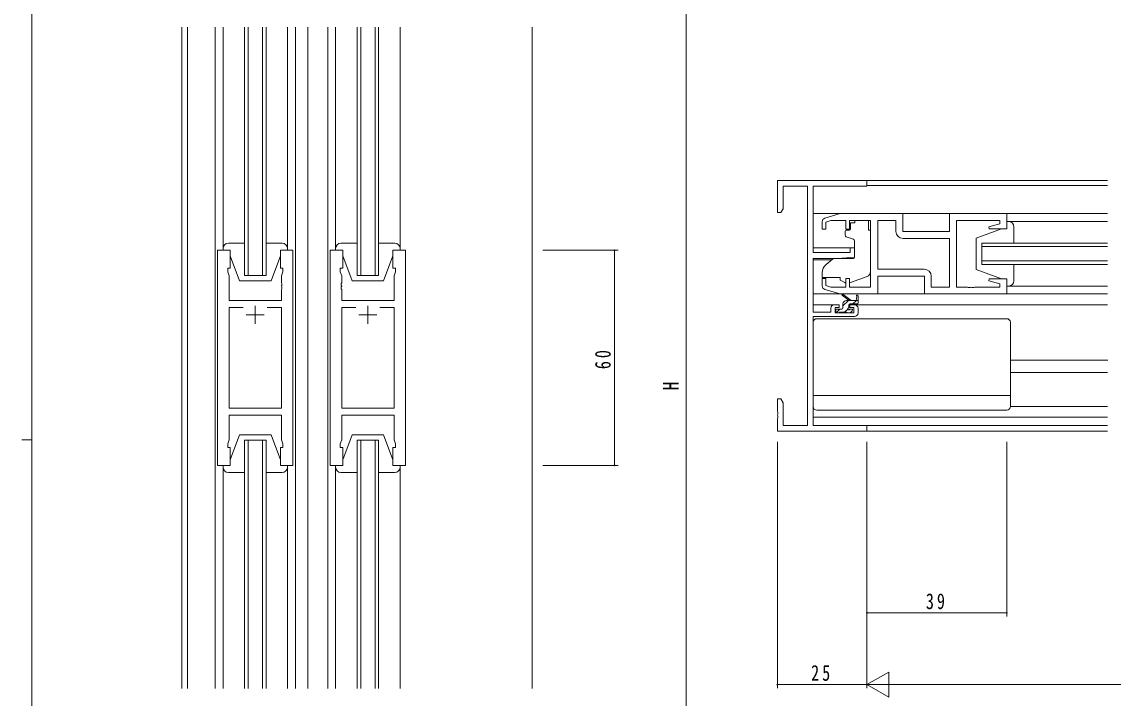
# Model space of a CAD drawing. Units: millimetres on the paper. Extents: x -397 to 397, y -282 to 282.
# Drawn here: x -396.7 to -92.3, y -55.3 to 133.4 of the extents above; entities that cross this region are included whole.
import ezdxf
from ezdxf.enums import TextEntityAlignment as Align

# ---------------------------------------------------------------- set-up
doc = ezdxf.new("R2010")
doc.units = ezdxf.units.MM
for name, color, linetype, lineweight in [('0-1_YKK_ZWAK', 7, 'Continuous', 18), ('0-3_YKK_11', 7, 'Continuous', 18), ('0-4_YKK_12', 2, 'Continuous', 18), ('0-5_YKK_13', 4, 'Continuous', 18), ('0-7_YKK_D', 6, 'Continuous', 18)]:
    doc.layers.add(name, color=color, linetype=linetype, lineweight=lineweight)
doc.styles.add('ＭＳ ゴシック', font='')
doc.styles.get('ＭＳ ゴシック').set_extended_font_data('MS Gothic')

msp = doc.modelspace()

# ---------------------------------------------------------------- linework, layer by layer
at = {"layer": '0-1_YKK_ZWAK'}
for p, q in [((-393.908, -245.7), (-393.908, 279.3)), ((-396.708, 16.8), (-393.908, 16.8))]:
    msp.add_line(p, q, dxfattribs=at)
at = {"layer": '0-3_YKK_11'}
for p, q in [((-185.963, 89.192), (-185.963, 80.192)), ((-160.963, 89.192), (-185.963, 89.192)), ((-160.963, 87.562), (-160.963, 89.192)), ((-184.333, 87.562), (-177.593, 87.562)), ((-184.333, 81.283), (-184.333, 87.562)), ((-177.593, 87.562), (-177.593, 20.822)), ((-175.963, 87.562), (-160.963, 87.562)), ((-175.963, 69.092), (-175.963, 87.562)), ((-185.963, 80.192), (-184.963, 80.192)), ((-184.963, 80.192), (-184.333, 81.283)), ((-172.751, 78.605), (-168.463, 79.892)), ((-168.463, 79.892), (-150.963, 79.892)), ((-150.963, 79.892), (-150.963, 74.892)), ((-137.963, 79.892), (-121.963, 79.892)), ((-137.963, 74.892), (-137.963, 79.892)), ((-121.963, 79.892), (-121.963, 75.692)), ((-173.463, 75.592), (-173.463, 77.648)), ((-171.068, 77.962), (-172.463, 77.543)), ((-172.463, 77.543), (-172.463, 75.592)), ((-166.863, 77.962), (-171.068, 77.962)), ((-166.863, 75.592), (-166.863, 77.962)), ((-165.863, 77.962), (-165.863, 75.592)), ((-159.963, 77.962), (-165.863, 77.962)), ((-159.963, 59.422), (-159.963, 77.962)), ((-157.963, 64.422), (-157.963, 77.962)), ((-157.963, 77.962), (-152.893, 77.962)), ((-157.963, 64.422), (-157.963, 77.962)), ((-152.893, 77.962), (-152.893, 74.962)), ((-135.963, 77.962), (-135.963, 59.422)), ((-123.893, 77.962), (-135.963, 77.962)), ((-126.992, 76.214), (-123.893, 77.044)), ((-126.924, 75.692), (-126.992, 76.214)), ((-123.893, 77.044), (-123.893, 77.962)), ((-172.463, 75.592), (-173.463, 75.592)), ((-165.863, 75.592), (-166.863, 75.592)), ((-150.963, 74.892), (-137.963, 74.892)), ((-121.963, 75.692), (-126.924, 75.692)), ((-165.663, 70.392), (-165.663, 69.092)), ((-164.463, 70.392), (-165.663, 70.392)), ((-164.463, 67.785), (-164.463, 70.392)), ((-150.893, 72.962), (-137.963, 72.962)), ((-137.963, 72.962), (-137.963, 59.422)), ((-342.085, 69.669), (-338.585, 69.669)), ((-342.085, 9.669), (-342.085, 69.669)), ((-338.585, 69.669), (-338.585, 64.669)), ((-324.585, 69.669), (-321.085, 69.669)), ((-324.585, 64.669), (-324.585, 69.669)), ((-321.085, 69.669), (-321.085, 9.669)), ((-307.185, 69.669), (-310.685, 69.669)), ((-310.685, 69.669), (-310.685, 9.669)), ((-307.185, 64.669), (-307.185, 69.669)), ((-293.185, 69.669), (-293.185, 64.669)), ((-289.685, 69.669), (-293.185, 69.669)), ((-289.685, 9.669), (-289.685, 69.669)), ((-165.663, 69.092), (-175.963, 69.092)), ((-175.963, 67.392), (-168.963, 67.392)), ((-175.963, 52.392), (-175.963, 67.392)), ((-168.963, 67.392), (-164.463, 67.785)), ((-339.285, 64.669), (-339.285, 63.669)), ((-338.585, 64.669), (-339.285, 64.669)), ((-323.885, 64.669), (-324.585, 64.669)), ((-323.885, 63.669), (-323.885, 64.669)), ((-307.885, 64.669), (-307.185, 64.669)), ((-307.885, 63.669), (-307.885, 64.669)), ((-293.185, 64.669), (-292.485, 64.669)), ((-292.485, 64.669), (-292.485, 63.669)), ((-145.033, 64.422), (-157.963, 64.422)), ((-339.285, 63.669), (-338.885, 62.57)), ((-338.885, 62.57), (-338.885, 55.669)), ((-324.285, 62.57), (-323.885, 63.669)), ((-324.285, 60.627), (-324.285, 62.57)), ((-307.485, 62.57), (-307.885, 63.669)), ((-307.485, 60.627), (-307.485, 62.57)), ((-292.485, 63.669), (-292.885, 62.57)), ((-292.885, 62.57), (-292.885, 55.669)), ((-173.463, 61.792), (-172.463, 61.792)), ((-173.463, 59.736), (-173.463, 61.792)), ((-172.463, 61.792), (-172.463, 59.84)), ((-166.863, 61.792), (-165.863, 61.792)), ((-166.863, 59.422), (-166.863, 61.792)), ((-165.863, 61.792), (-165.863, 59.422)), ((-157.963, 62.492), (-157.963, 57.492)), ((-144.963, 62.492), (-157.963, 62.492)), ((-144.963, 57.492), (-144.963, 62.492)), ((-143.033, 59.422), (-143.033, 62.422)), ((-126.992, 61.169), (-126.924, 61.692)), ((-123.893, 60.339), (-126.992, 61.169)), ((-126.924, 61.692), (-121.963, 61.692)), ((-121.963, 61.692), (-121.963, 57.492)), ((-324.165, 60.444), (-324.285, 60.627)), ((-324.285, 59.711), (-324.165, 59.894)), ((-324.285, 59.627), (-324.285, 59.711)), ((-324.165, 59.444), (-324.285, 59.627)), ((-324.285, 58.711), (-324.165, 58.894)), ((-324.285, 55.669), (-324.285, 58.711)), ((-324.165, 59.894), (-324.165, 60.444)), ((-324.165, 58.894), (-324.165, 59.444)), ((-307.605, 60.444), (-307.485, 60.627)), ((-307.605, 59.894), (-307.605, 60.444)), ((-307.485, 59.711), (-307.605, 59.894)), ((-307.605, 59.444), (-307.485, 59.627)), ((-307.605, 58.894), (-307.605, 59.444)), ((-307.485, 58.711), (-307.605, 58.894)), ((-307.485, 59.627), (-307.485, 59.711)), ((-307.485, 55.669), (-307.485, 58.711)), ((-168.463, 57.492), (-172.751, 58.778)), ((-172.463, 59.84), (-171.068, 59.422)), ((-171.068, 59.422), (-166.863, 59.422)), ((-165.863, 59.422), (-159.963, 59.422)), ((-137.963, 59.422), (-143.033, 59.422)), ((-135.963, 59.422), (-132.921, 59.422)), ((-132.921, 59.422), (-132.738, 59.302)), ((-132.738, 59.302), (-132.188, 59.302)), ((-132.188, 59.302), (-132.005, 59.422)), ((-132.005, 59.422), (-131.921, 59.422)), ((-131.921, 59.422), (-131.738, 59.302)), ((-131.738, 59.302), (-131.188, 59.302)), ((-131.188, 59.302), (-131.005, 59.422)), ((-131.005, 59.422), (-123.893, 59.422)), ((-123.893, 59.422), (-123.893, 60.339)), ((-338.885, 55.669), (-324.285, 55.669)), ((-292.885, 55.669), (-307.485, 55.669)), ((-157.963, 57.492), (-168.463, 57.492)), ((-121.963, 57.492), (-144.963, 57.492)), ((-338.885, 53.739), (-334.935, 53.739)), ((-338.885, 25.599), (-338.885, 53.739)), ((-331.585, 54.169), (-331.585, 49.169)), ((-328.234, 53.739), (-324.285, 53.739)), ((-328.234, 53.739), (-324.285, 53.739)), ((-324.285, 53.739), (-324.285, 25.599)), ((-303.535, 53.739), (-307.485, 53.739)), ((-307.485, 53.739), (-307.485, 25.599)), ((-303.535, 53.739), (-307.485, 53.739)), ((-300.185, 54.169), (-300.185, 49.169)), ((-292.885, 53.739), (-296.834, 53.739)), ((-292.885, 25.599), (-292.885, 53.739)), ((-171.063, 52.392), (-175.963, 52.392)), ((-171.063, 53.492), (-171.063, 52.392)), ((-168.763, 54.492), (-170.063, 54.492)), ((-169.863, 53.692), (-168.763, 53.692)), ((-169.863, 52.192), (-169.863, 53.692)), ((-164.663, 52.192), (-169.863, 52.192)), ((-168.763, 53.692), (-168.763, 54.492)), ((-165.763, 54.492), (-165.763, 53.692)), ((-164.463, 54.492), (-165.763, 54.492)), ((-165.763, 53.692), (-164.663, 53.692)), ((-164.663, 53.692), (-164.663, 52.192)), ((-163.463, 52.192), (-163.463, 53.492)), ((-329.085, 51.669), (-334.085, 51.669)), ((-302.685, 51.669), (-297.685, 51.669)), ((-175.963, 51.192), (-164.463, 51.192)), ((-175.963, 20.822), (-175.963, 51.192)), ((-185.963, 28.192), (-185.963, 24.65)), ((-184.963, 28.192), (-185.963, 28.192)), ((-184.333, 27.1), (-184.963, 28.192)), ((-324.285, 25.599), (-338.885, 25.599)), ((-307.485, 25.599), (-292.885, 25.599)), ((-185.963, 24.65), (-185.843, 24.467)), ((-185.843, 24.467), (-185.843, 23.917)), ((-184.333, 20.822), (-184.333, 27.1)), ((-338.885, 23.669), (-338.885, 16.768)), ((-324.285, 23.669), (-338.885, 23.669)), ((-324.285, 16.768), (-324.285, 23.669)), ((-307.485, 23.669), (-292.885, 23.669)), ((-307.485, 16.768), (-307.485, 23.669)), ((-292.885, 23.669), (-292.885, 16.768)), ((-185.843, 23.917), (-185.963, 23.733)), ((-185.963, 23.733), (-185.963, 23.65)), ((-185.963, 23.65), (-185.843, 23.467)), ((-185.843, 22.917), (-185.963, 22.733)), ((-185.963, 22.733), (-185.963, 19.192)), ((-185.843, 23.467), (-185.843, 22.917)), ((-185.963, 19.192), (-160.963, 19.192)), ((-177.593, 20.822), (-184.333, 20.822)), ((-160.963, 20.822), (-175.963, 20.822)), ((-160.963, 19.192), (-160.963, 20.822)), ((-338.885, 16.768), (-339.285, 15.669)), ((-339.285, 15.669), (-339.285, 14.669)), ((-323.885, 15.669), (-324.285, 16.768)), ((-323.885, 14.669), (-323.885, 15.669)), ((-307.885, 15.669), (-307.485, 16.768)), ((-307.885, 14.669), (-307.885, 15.669)), ((-292.885, 16.768), (-292.485, 15.669)), ((-292.485, 15.669), (-292.485, 14.669)), ((-339.285, 14.669), (-338.585, 14.669)), ((-338.585, 14.669), (-338.585, 9.669)), ((-324.585, 14.669), (-323.885, 14.669)), ((-324.585, 9.669), (-324.585, 14.669)), ((-307.185, 14.669), (-307.885, 14.669)), ((-307.185, 9.669), (-307.185, 14.669)), ((-293.185, 14.669), (-293.185, 9.669)), ((-292.485, 14.669), (-293.185, 14.669)), ((-338.585, 9.669), (-342.085, 9.669)), ((-321.085, 9.669), (-324.585, 9.669)), ((-310.685, 9.669), (-307.185, 9.669)), ((-293.185, 9.669), (-289.685, 9.669))]:
    msp.add_line(p, q, dxfattribs=at)
for centre, radius, start, end in [((-172.463, 77.648), 1, 106.69926, 180.00004), ((-150.893, 74.962), 2, 180.00001, 269.99999), ((-145.033, 62.422), 2, 0.00001, 89.99999), ((-172.463, 59.736), 1, 179.99996, 253.30074), ((-170.063, 53.492), 1, 90.00001, 179.99999), ((-164.463, 53.492), 1, 0.00001, 89.99999), ((-164.463, 52.192), 1, 270.00001, 359.99999)]:
    msp.add_arc(centre, radius, start, end, dxfattribs=at)
at = {"layer": '0-4_YKK_12'}
for p, q in [((-352.085, -52.581), (-352.085, 131.919)), ((-350.455, 131.919), (-350.455, -52.581)), ((-342.785, 131.919), (-342.785, -52.581)), ((-334.585, 62.669), (-334.585, 131.919)), ((-333.585, 131.919), (-333.585, 62.669)), ((-329.585, 62.669), (-329.585, 131.919)), ((-320.385, 131.919), (-320.385, -52.581)), ((-316.884, 131.919), (-316.884, -52.581)), ((-311.385, -52.581), (-311.385, 131.919)), ((-303.185, 62.669), (-303.185, 131.919)), ((-302.185, 131.919), (-302.185, 62.669)), ((-298.185, 62.669), (-298.185, 131.919)), ((-254.385, 131.919), (-254.385, -52.581)), ((-161.263, 89.192), (-93.838, 89.192)), ((-93.838, 87.792), (-160.963, 87.792)), ((-175.963, 79.892), (-137.463, 79.892)), ((-122.463, 79.892), (-93.838, 79.892)), ((-175.963, 70.392), (-164.463, 70.392)), ((-128.963, 70.692), (-93.838, 70.692)), ((-175.963, 66.992), (-170.84, 66.992)), ((-93.838, 66.692), (-128.963, 66.692)), ((-122.463, 57.492), (-93.838, 57.492)), ((-175.963, 54.492), (-170.063, 54.492)), ((-164.463, 54.492), (-93.838, 54.492)), ((-120.963, 38.992), (-93.741, 38.992)), ((-120.963, 35.592), (-93.838, 35.592)), ((-175.963, 23.092), (-93.838, 23.092)), ((-93.838, 20.822), (-175.663, 20.822)), ((-161.263, 19.192), (-93.838, 19.192)), ((-333.585, 16.669), (-333.585, -52.581)), ((-329.585, -52.581), (-329.585, 16.669)), ((-302.185, 16.669), (-302.185, -52.581)), ((-298.185, -52.581), (-298.185, 16.669))]:
    msp.add_line(p, q, dxfattribs=at)
for points in [[(-328.585, 131.919), (-328.585, 62.669), (-334.585, 62.669)], [(-297.185, 131.919), (-297.185, 62.669), (-303.185, 62.669)], [(-93.838, 71.692), (-128.963, 71.692), (-128.963, 65.692), (-93.838, 65.692)], [(-334.585, -52.581), (-334.585, 16.669), (-328.585, 16.669), (-328.585, -52.581)], [(-303.185, -52.581), (-303.185, 16.669), (-297.185, 16.669), (-297.185, -52.581)]]:
    msp.add_lwpolyline(points, dxfattribs=at)
at = {"layer": '0-5_YKK_13'}
for p, q in [((-340.585, 69.669), (-340.585, 131.919)), ((-322.585, 69.669), (-322.585, 131.919)), ((-309.185, 69.669), (-309.185, 131.919)), ((-291.185, 69.669), (-291.185, 131.919)), ((-164.363, 77.292), (-165.533, 77.292)), ((-165.533, 76.292), (-165.533, 77.292)), ((-165.533, 76.292), (-165.533, 75.592)), ((-164.363, 77.962), (-160.563, 77.962)), ((-164.363, 77.962), (-164.363, 77.292)), ((-160.563, 77.962), (-160.563, 77.292)), ((-160.563, 76.292), (-160.563, 77.292)), ((-160.563, 75.292), (-160.563, 76.292)), ((-121.963, 77.693), (-93.838, 77.692)), ((-119.963, 72.092), (-119.963, 76.192)), ((-119.963, 71.692), (-119.963, 76.192)), ((-167.063, 74.992), (-167.063, 73.942)), ((-165.833, 75.292), (-166.763, 75.292)), ((-166.734, 73.472), (-164.734, 72.744)), ((-160.563, 75.292), (-159.963, 75.292)), ((-159.963, 63.736), (-159.963, 75.292)), ((-123.463, 75.692), (-130.463, 73.092)), ((-123.463, 75.692), (-130.463, 73.092)), ((-130.463, 73.092), (-130.463, 64.292)), ((-130.463, 73.092), (-130.463, 64.292)), ((-334.585, 71.669), (-339.085, 71.669)), ((-324.085, 71.669), (-328.585, 71.669)), ((-303.185, 71.669), (-307.685, 71.669)), ((-292.685, 71.669), (-297.185, 71.669)), ((-164.463, 72.295), (-164.463, 67.689)), ((-338.585, 68.169), (-335.985, 61.169)), ((-324.585, 68.169), (-327.185, 61.169)), ((-324.585, 68.169), (-324.585, 69.669)), ((-307.185, 68.169), (-304.585, 61.169)), ((-293.185, 68.169), (-295.785, 61.169)), ((-293.185, 68.169), (-293.185, 69.669)), ((-170.7, 67.109), (-172.392, 65.69)), ((-164.68, 67.39), (-170.066, 67.343)), ((-123.463, 61.692), (-130.463, 64.292)), ((-123.463, 61.692), (-130.463, 64.292)), ((-119.963, 61.192), (-119.963, 65.692)), ((-119.963, 61.192), (-119.963, 65.292)), ((-335.985, 61.169), (-327.185, 61.169)), ((-304.585, 61.169), (-295.785, 61.169)), ((-173.463, 63.392), (-173.463, 62.092)), ((-168.463, 61.792), (-168.463, 61.295)), ((-167.157, 60.685), (-168.463, 61.295)), ((-165.591, 60.651), (-160.954, 62.326)), ((-123.463, 61.692), (-121.963, 61.692)), ((-123.463, 61.692), (-121.963, 61.692)), ((-121.963, 59.691), (-93.838, 59.692)), ((-168.39, 57.492), (-175.963, 57.492)), ((-165.963, 55.692), (-167.783, 57.093)), ((-166.141, 55.692), (-167.663, 54.17)), ((-165.363, 55.692), (-167.581, 57.374)), ((-166.663, 55.692), (-163.463, 55.692)), ((-163.896, 55.692), (-164.896, 54.692)), ((-163.763, 56.818), (-163.962, 55.692)), ((-163.463, 54.992), (-163.463, 56.991)), ((-158.463, 57.492), (-144.463, 57.492)), ((-169.663, 52.992), (-169.663, 52.492)), ((-168.541, 53.292), (-169.564, 52.269)), ((-167.963, 53.292), (-169.363, 53.292)), ((-169.363, 52.192), (-168.863, 52.192)), ((-168.663, 52.392), (-166.563, 52.392)), ((-167.663, 53.592), (-167.663, 54.692)), ((-166.313, 53.275), (-167.196, 52.392)), ((-166.363, 52.192), (-165.763, 52.192)), ((-166.063, 53.753), (-166.063, 54.392)), ((-165.763, 54.692), (-163.763, 54.692)), ((-165.263, 53.292), (-165.602, 53.292)), ((-165.551, 52.28), (-165.051, 52.78)), ((-175.963, 26.092), (-175.963, 49.592)), ((-174.963, 50.592), (-121.963, 50.592)), ((-120.963, 26.092), (-120.963, 49.592)), ((-175.963, 29.132), (-120.963, 29.132)), ((-174.963, 25.092), (-121.963, 25.092)), ((-120.963, 26.092), (-93.838, 26.092)), ((-338.585, 11.169), (-335.985, 18.169)), ((-335.985, 18.169), (-327.185, 18.169)), ((-324.585, 11.169), (-327.185, 18.169)), ((-307.185, 11.169), (-304.585, 18.169)), ((-304.585, 18.169), (-295.785, 18.169)), ((-293.185, 11.169), (-295.785, 18.169)), ((-340.585, 9.669), (-340.585, -52.581)), ((-324.585, 11.169), (-324.585, 9.669)), ((-322.585, 9.669), (-322.585, -52.581)), ((-309.185, 9.669), (-309.185, -52.581)), ((-293.185, 11.169), (-293.185, 9.669)), ((-291.185, 9.669), (-291.185, -52.581)), ((-334.585, 7.669), (-339.085, 7.669)), ((-324.085, 7.669), (-328.585, 7.669)), ((-303.185, 7.669), (-307.685, 7.669)), ((-292.685, 7.669), (-297.185, 7.669))]:
    msp.add_line(p, q, dxfattribs=at)
for points in [[(-121.463, 77.692), (-121.963, 77.692), (-121.963, 75.692), (-123.463, 75.692)], [(-121.463, 77.692), (-121.963, 77.692), (-121.963, 75.692), (-123.463, 75.692)], [(-340.585, 70.169), (-340.585, 69.669), (-338.585, 69.669), (-338.585, 68.169)], [(-324.585, 69.669), (-322.585, 69.669), (-322.585, 70.169)], [(-309.185, 70.169), (-309.185, 69.669), (-307.185, 69.669), (-307.185, 68.169)], [(-293.185, 69.669), (-291.185, 69.669), (-291.185, 70.169)], [(-173.463, 62.092), (-168.463, 62.092), (-168.463, 61.792)], [(-121.963, 61.692), (-121.963, 59.692), (-121.463, 59.692)], [(-121.963, 61.692), (-121.963, 59.692), (-121.463, 59.692)], [(-340.585, 9.169), (-340.585, 9.669), (-338.585, 9.669), (-338.585, 11.169)], [(-324.585, 9.669), (-322.585, 9.669), (-322.585, 9.169)], [(-309.185, 9.169), (-309.185, 9.669), (-307.185, 9.669), (-307.185, 11.169)], [(-293.185, 9.669), (-291.185, 9.669), (-291.185, 9.169)]]:
    msp.add_lwpolyline(points, dxfattribs=at)
for centre, radius, start, end in [((-121.463, 76.192), 1.5, 0, 90), ((-121.463, 76.192), 1.5, 0, 90), ((-166.763, 74.992), 0.3, 90, 180), ((-166.563, 73.942), 0.5, 180, 250), ((-165.833, 75.592), 0.3, 270, 0), ((-339.085, 70.169), 1.5, 90, 180), ((-324.085, 70.169), 1.5, 0, 90), ((-307.685, 70.169), 1.5, 90, 180), ((-292.685, 70.169), 1.5, 0, 90), ((-164.963, 72.295), 0.5, 0, 70), ((-170.057, 66.343), 1, 90.5, 130), ((-164.763, 67.689), 0.3, 270.5, 0), ((-170.463, 63.392), 3, 130, 180), ((-161.463, 63.736), 1.5, 289.85326, 0), ((-121.463, 61.192), 1.5, 270, 0), ((-121.463, 61.192), 1.5, 270, 0), ((-166.734, 61.592), 1, 245, 262.59308), ((-165.931, 61.592), 1, 273.88684, 289.85326), ((-167.763, 57.292), 0.2, 24.41711, 264.41711), ((-166.663, 54.692), 1, 90, 180), ((-163.663, 56.991), 0.2, 0, 240), ((-163.763, 54.992), 0.3, 270, 0), ((-169.363, 52.992), 0.3, 90, 180), ((-169.363, 52.492), 0.3, 180, 270), ((-168.863, 52.392), 0.2, 270, 0), ((-167.963, 53.592), 0.3, 270, 0), ((-166.363, 52.392), 0.2, 180, 270), ((-166.063, 53.292), 0.25, 123.05573, 326.94427), ((-166.363, 53.753), 0.3, 303.05573, 0), ((-165.763, 54.392), 0.3, 90, 180), ((-165.602, 52.992), 0.3, 90, 146.94427), ((-165.763, 52.492), 0.3, 270, 315), ((-165.263, 52.992), 0.3, 315, 90), ((-174.963, 49.592), 1, 90, 180), ((-121.963, 49.592), 1, 0, 90), ((-174.963, 26.092), 1, 180, 270), ((-121.963, 26.092), 1, 270, 0), ((-339.085, 9.169), 1.5, 180, 270), ((-324.085, 9.169), 1.5, 270, 0), ((-307.685, 9.169), 1.5, 180, 270), ((-292.685, 9.169), 1.5, 270, 0)]:
    msp.add_arc(centre, radius, start, end, dxfattribs=at)
at = {"layer": '0-7_YKK_D'}
for p, q in [((-211.387, 225.169), (-211.387, -160.831)), ((-251.385, 69.669), (-230.387, 69.669)), ((-231.387, 69.669), (-231.387, 9.669)), ((-185.963, 16.192), (-185.963, -52.506)), ((-160.963, 16.192), (-160.963, -52.506)), ((-160.963, 16.192), (-160.963, -32.506)), ((-160.963, 16.192), (-160.963, -52.506)), ((-121.963, 16.192), (-121.963, -32.506)), ((-251.385, 9.669), (-230.387, 9.669)), ((-160.963, -31.506), (-121.963, -31.506)), ((-160.963, -51.506), (-154.901, -48.006)), ((-154.901, -55.006), (-154.901, -48.006)), ((-160.963, -51.506), (-185.963, -51.506)), ((-160.963, -51.506), (-154.901, -55.006)), ((-160.963, -51.506), (-148.839, -51.506)), ((-153.963, -51.506), (332.037, -51.506))]:
    msp.add_line(p, q, dxfattribs=at)
for centre, start, end in [((-231.387, 69.669), 90, 270), ((-231.387, 69.669), 270, 90), ((-231.387, 9.669), 90, 270), ((-231.387, 9.669), 270, 90), ((-160.963, -31.506), 0, 180), ((-160.963, -31.506), 180, 0), ((-121.963, -31.506), 0, 180), ((-121.963, -31.506), 180, 0), ((-185.963, -51.506), 0, 180), ((-185.963, -51.506), 180, 0)]:
    msp.add_arc(centre, 0.106, start, end, dxfattribs=at)

# ---------------------------------------------------------------- texts
at = {"layer": '0-7_YKK_D', "color": 7, "style": 'ＭＳ ゴシック', "width": 0.8}
msp.add_text('H', height=4.399, rotation=90, dxfattribs=at).set_placement((-212.187, 30.622), align=Align.BOTTOM_LEFT)
at = {"layer": '0-7_YKK_D', "color": 7, "insert": (-232.387, 36.502), "char_height": 4.399, "attachment_point": 7, "rotation": 90, "style": 'ＭＳ ゴシック'}
msp.add_mtext('\\T1.37;\\W0.75;60', dxfattribs=at)
at = {"layer": '0-7_YKK_D', "color": 7, "char_height": 4.399, "attachment_point": 7, "style": 'ＭＳ ゴシック'}
for s, insert in [('\\T1.37;\\W0.75;39', (-144.533, -30.506)), ('\\T1.37;\\W0.75;25', (-176.545, -50.506))]:
    msp.add_mtext(s, dxfattribs=dict(at, insert=insert))

doc.saveas('drawing.dxf')
